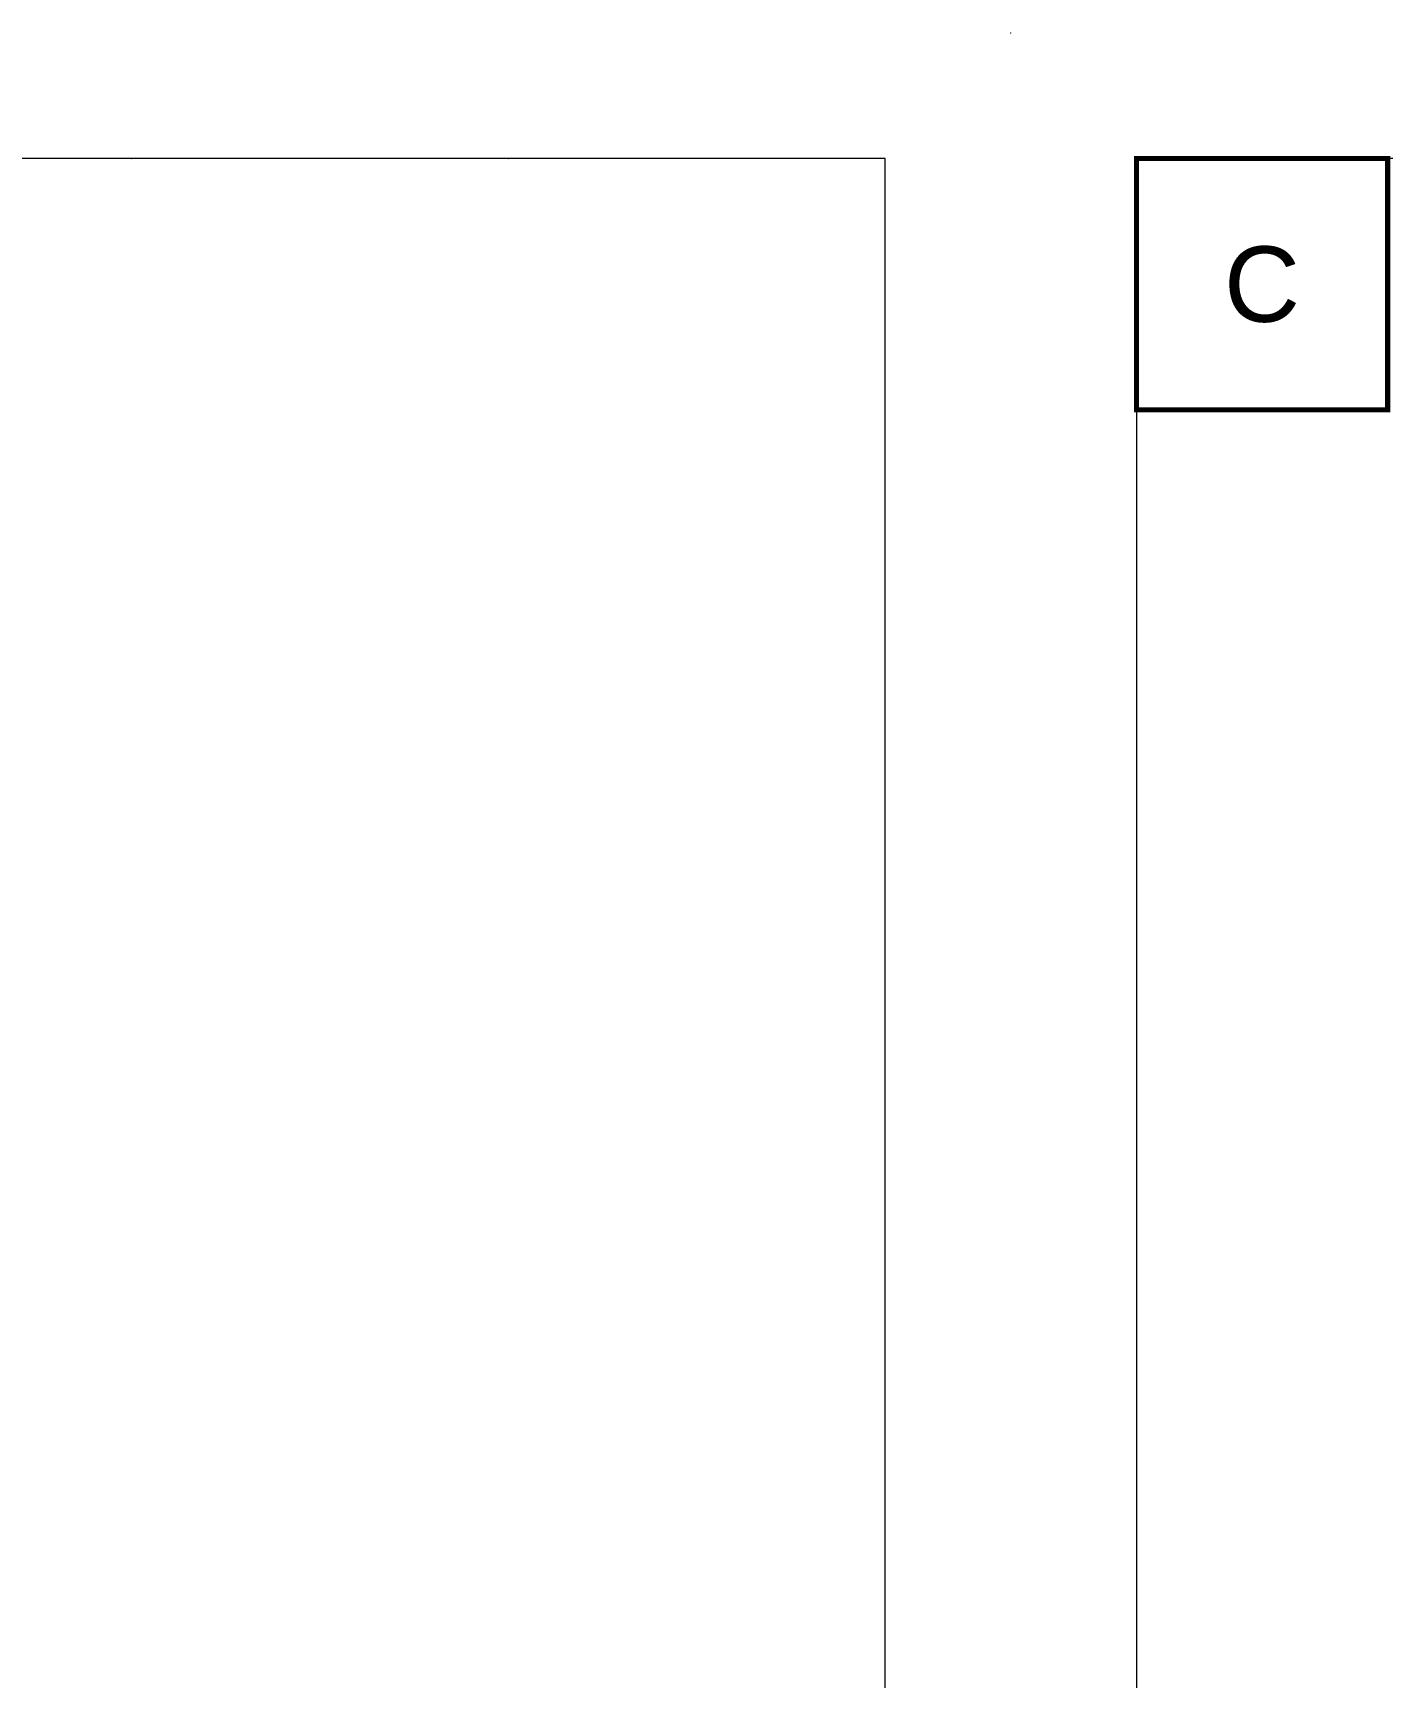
# Model space of a CAD drawing. Header units: millimetres. Extents: x -20000 to 230000, y -17405 to 24510.
# Drawn here: x 16108 to 21478, y 3456 to 10000 of the extents above; entities that cross this region are included whole.
import ezdxf
from ezdxf.enums import TextEntityAlignment as Align

# ---------------------------------------------------------------- set-up
doc = ezdxf.new("R2010")
doc.units = ezdxf.units.MM
doc.header["$PDMODE"] = 35
doc.header["$PDSIZE"] = 0.5
doc.layers.get('0').update_dxf_attribs({"lineweight": 13})
doc.layers.add('0 - 1 (validé)', color=3, linetype='Continuous', lineweight=13)
doc.layers.add('1 - Texte', color=7, linetype='Continuous', lineweight=13)
doc.layers.add('0 - Trame', color=1, linetype='Continuous', lineweight=0, plot=False)
doc.layers.add('Non visible', color=163, linetype='Continuous', lineweight=25, plot=False)
doc.styles.get("Standard").update_dxf_attribs({"font": 'ARIALUNI.TTF'})
doc.styles.add('Texte Poralu', font='tahomabd.ttf')

# ---------------------------------------------------------------- blocks, each defined once
blk = doc.blocks.new('Cadre Coupe_Elev')
at = {"const_width": 20}
blk.add_lwpolyline([(500, 9500), (1500, 9500), (1500, 8500), (500, 8500)], close=True, dxfattribs=at)
for p in [(6500, 9500), (8000, 9500)]:
    blk.add_point(p)
at = {"layer": '0 - Trame'}
blk.add_lwpolyline([(500, 500), (9500, 500), (9500, 9500), (500, 9500)], close=True, dxfattribs=at)
for p in [(0, 10000), (10000, 10000)]:
    blk.add_point(p, dxfattribs=at)
at = {"color": 7}
blk.add_attdef('REPERE_1', text='', height=300, dxfattribs=at).set_placement((1000, 9000), align=Align.MIDDLE_CENTER)
at = {"layer": '1 - Texte', "color": 7}
for tag, p in [('DEFINITION1', (5000, 1200)), ('DEFINITION2', (5000, 800))]:
    blk.add_attdef(tag, text='', height=250, dxfattribs=at).set_placement(p, align=Align.MIDDLE_CENTER)
at = {"layer": 'Non visible', "style": 'Texte Poralu'}
for p in [(5447.1, 4905.8), (5447.1, 4605.8)]:
    blk.add_attdef('REPERE_2', text='', height=35, dxfattribs=at).set_placement(p, align=Align.MIDDLE_LEFT)

msp = doc.modelspace()

# ---------------------------------------------------------------- block references
at = {"layer": '0 - 1 (validé)'}
msp.add_blockref('Cadre Coupe_Elev', (10000, 0), dxfattribs=at)
ref = msp.add_blockref('Cadre Coupe_Elev', (20000, 0), dxfattribs=at)
ref.add_attrib('REPERE_1', 'C', dxfattribs={"layer": '0', "color": 7, "height": 300}).set_placement((21000, 9000), align=Align.MIDDLE_CENTER)

doc.saveas('drawing.dxf')
